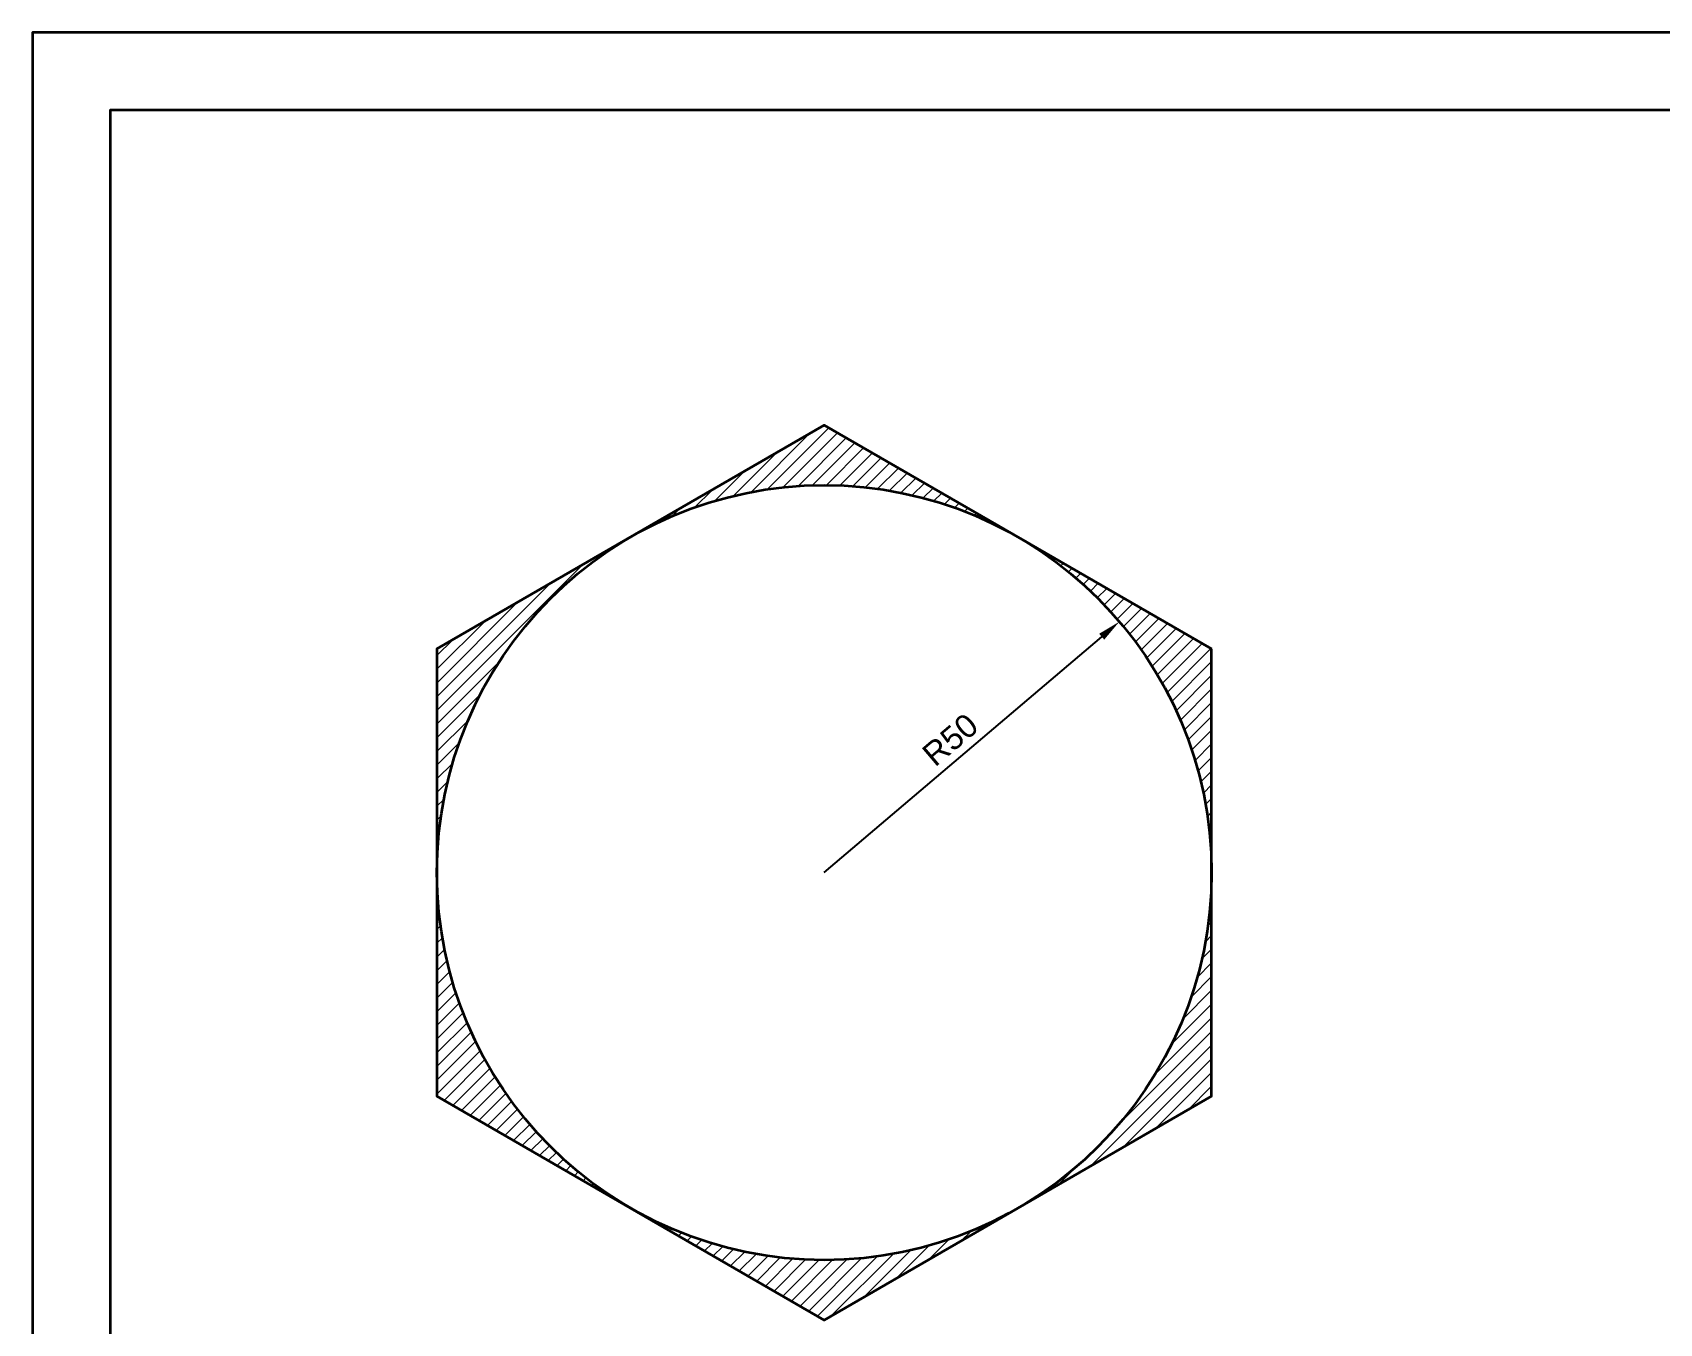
# Model space of a CAD drawing. Header units: millimetres. Extents: x 0 to 420, y 0 to 297.
# Drawn here: x 0 to 210, y 130.4 to 297 of the extents above; entities that cross this region are included whole.
import ezdxf

# ---------------------------------------------------------------- set-up
doc = ezdxf.new("R2010")
doc.units = ezdxf.units.MM
doc.header["$MEASUREMENT"] = 0
doc.layers.get('0').update_dxf_attribs({"lineweight": 35})
doc.layers.add('cote', color=7, linetype='Continuous', lineweight=0)
doc.layers.add('zidarie', color=7, linetype='Continuous', lineweight=35)
doc.styles.get("Standard").update_dxf_attribs({"font": 'Arial.ttf'})
doc.dimstyles.get("Standard").update_dxf_attribs({"dimtxt": 3, "dimasz": 3, "dimexe": 1.5, "dimexo": 0, "dimgap": 1, "dimtad": 1, "dimdsep": 46, "dimtxsty": 'Standard', "dimcen": 2, "dimazin": 2, "dimtfac": 1, "dimtmove": 0, "dimatfit": 1, "dimfxl": 1, "dimtolj": 1, "dimtzin": 0, "dimarcsym": 1})

# ---------------------------------------------------------------- blocks, each defined once
blk = doc.blocks.new('*D9')
at = {"layer": 'cote', "color": 0, "lineweight": -2, "transparency": 16777216}
blk.add_line((102.19, 188.6), (138.01, 219.04), dxfattribs=at)
at = {"layer": 'cote', "color": 0, "transparency": 16777216}
blk.add_solid([(137.68, 219.42), (138.33, 218.66), (140.29, 220.98)], dxfattribs=at)
at = {"layer": 'Defpoints', "color": 0, "transparency": 16777216}
for p in [(140.29, 220.98), (102.19, 188.6)]:
    blk.add_point(p, dxfattribs=at)
at = {"layer": 'cote', "color": 0, "transparency": 16777216, "insert": (118.46, 205.75), "char_height": 3, "attachment_point": 5, "rotation": 40.364}
blk.add_mtext('\\A1;R50', dxfattribs=at)

msp = doc.modelspace()

# ---------------------------------------------------------------- hatches: boundary and pattern name
at = {"layer": 'cote'}
h = msp.add_hatch(dxfattribs=at)
h.set_pattern_fill('ANSI31', color=256, scale=10)
h.paths.add_polyline_path([(152.194, 217.464), (127.194, 231.898, -0.2679492), (152.194, 188.597)])
h.paths.add_polyline_path([(152.194, 188.597, -0.2679492), (127.194, 145.296), (152.194, 159.729)])
h.paths.add_polyline_path([(127.194, 145.296, -0.2679492), (77.194, 145.296), (102.194, 130.862)])
h.paths.add_polyline_path([(52.194, 188.597), (52.194, 159.729), (77.194, 145.296, -0.2679492)])
h.paths.add_polyline_path([(77.194, 231.898), (52.194, 217.464), (52.194, 188.597, -0.2679492)])
h.paths.add_polyline_path([(102.194, 246.332), (77.194, 231.898, -0.2679492), (127.194, 231.898)])

# ---------------------------------------------------------------- linework, layer by layer
for points in [[(0, 0), (420, 0), (420, 297), (0, 297)], [(10, 10), (410, 10), (410, 287), (10, 287)]]:
    msp.add_lwpolyline(points, close=True)
at = {"layer": 'zidarie'}
msp.add_lwpolyline([(152.194, 217.464), (102.194, 246.332), (52.194, 217.464), (52.194, 159.729), (102.194, 130.862), (152.194, 159.729)], close=True, dxfattribs=at)
msp.add_circle((102.194, 188.597), 50, dxfattribs=at)

# ---------------------------------------------------------------- dimensions: what is measured, and where the dimension line sits
at = {"layer": 'cote'}
dim = msp.add_radius_dim(center=(102.194, 188.597), mpoint=(140.291, 220.979), dimstyle='Standard', dxfattribs=at)
dim.commit()
dim.dimension.update_dxf_attribs({"geometry": '*D9', "text_midpoint": (118.46, 205.745)})

doc.saveas('drawing.dxf')
